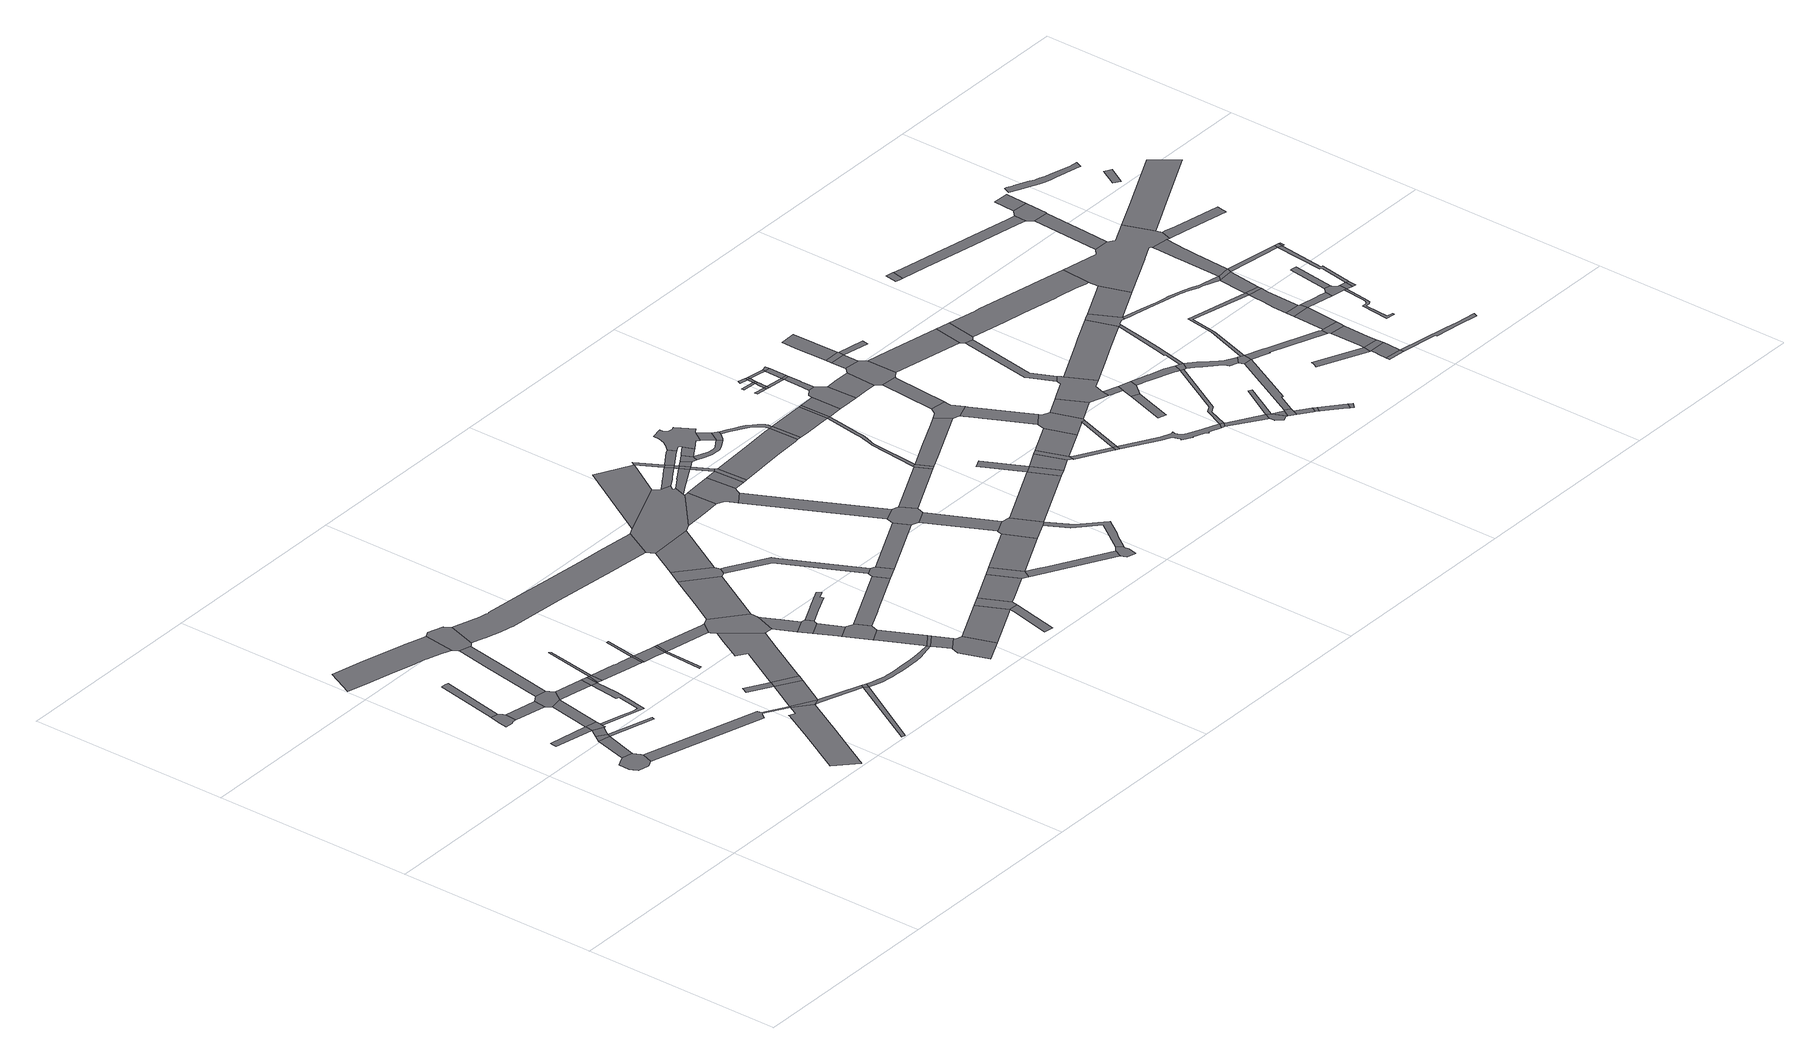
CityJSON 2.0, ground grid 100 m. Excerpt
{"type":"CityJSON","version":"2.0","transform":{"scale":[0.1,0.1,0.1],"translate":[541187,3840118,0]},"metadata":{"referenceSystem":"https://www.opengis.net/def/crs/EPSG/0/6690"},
"CityObjects":{
"road1":{"type":"Road","geometry":[{"type":"MultiSurface","lod":"1","boundaries":[[[0,1,2,3,4,5,6,7,8,9,10,11,12,13,14,15]]]}]},
"road2":{"type":"Road","attributes":{"RoadStructureAttribute.sectionType":"1"},"geometry":[{"type":"MultiSurface","lod":"1","boundaries":[[[16,0,15,17]]]}]},
"road3":{"type":"Road","geometry":[{"type":"MultiSurface","lod":"1","boundaries":[[[18,19,20,21,22,23,24,25]]]}]},
"road4":{"type":"Road","geometry":[{"type":"MultiSurface","lod":"1","boundaries":[[[26,27,28,29,30,31,32,33,34,35,36]]]}]},
"road5":{"type":"Road","geometry":[{"type":"MultiSurface","lod":"1","boundaries":[[[37,16,17,38,39]]]}]},
"road6":{"type":"Road","attributes":{"RoadStructureAttribute.sectionType":"1"},"geometry":[{"type":"MultiSurface","lod":"1","boundaries":[[[24,40,37,39,41,42]]]}]},
"road7":{"type":"Road","attributes":{"RoadStructureAttribute.sectionType":"1"},"geometry":[{"type":"MultiSurface","lod":"1","boundaries":[[[43,44,45,46,47,26,36]]]}]},
"road8":{"type":"Road","geometry":[{"type":"MultiSurface","lod":"1","boundaries":[[[25,24,42,48,49,50,51,52,53]]]}]},
"road9":{"type":"Road","attributes":{"RoadStructureAttribute.sectionType":"1"},"geometry":[{"type":"MultiSurface","lod":"1","boundaries":[[[33,32,54,55]]]}]},
"road10":{"type":"Road","geometry":[{"type":"MultiSurface","lod":"1","boundaries":[[[56,57,58,39,38]]]}]},
"road11":{"type":"Road","attributes":{"RoadStructureAttribute.sectionType":"1"},"geometry":[{"type":"MultiSurface","lod":"1","boundaries":[[[59,60,25,53]]]}]},
"road12":{"type":"Road","geometry":[{"type":"MultiSurface","lod":"1","boundaries":[[[61,55,54,62,63,60,59,64,65,66,67]]]}]},
"road13":{"type":"Road","attributes":{"RoadStructureAttribute.sectionType":"1"},"geometry":[{"type":"MultiSurface","lod":"1","boundaries":[[[68,69,70,71,72,73,74,75,76,77,78,79,80,81,82,83,84,85,86,87]]]}]},
"road14":{"type":"Road","attributes":{"RoadStructureAttribute.sectionType":"1"},"geometry":[{"type":"MultiSurface","lod":"1","boundaries":[[[88,89,90,91,92,12,11,93,94,95,96,97]]]}]},
"road15":{"type":"Road","attributes":{"RoadStructureAttribute.sectionType":"1"},"geometry":[{"type":"MultiSurface","lod":"1","boundaries":[[[98,99,100,101,102,103,51,50,104,105,106,107]]]}]},
"road16":{"type":"Road","attributes":{"RoadStructureAttribute.sectionType":"1"},"geometry":[{"type":"MultiSurface","lod":"1","boundaries":[[[64,59,108,109,110]]]}]},
"road17":{"type":"Road","attributes":{"RoadStructureAttribute.sectionType":"1"},"geometry":[{"type":"MultiSurface","lod":"1","boundaries":[[[111,112,113,61,67,114,115]]]}]},
"road18":{"type":"Road","attributes":{"RoadStructureAttribute.sectionType":"1"},"geometry":[{"type":"MultiSurface","lod":"1","boundaries":[[[96,116,117,118,119,120,121,122,123,124,125,126,127,128,129,130]]]}]},
"road19":{"type":"Road","attributes":{"RoadStructureAttribute.sectionType":"1"},"geometry":[{"type":"MultiSurface","lod":"1","boundaries":[[[110,109,98,107,131]]]}]},
"road20":{"type":"Road","attributes":{"RoadStructureAttribute.sectionType":"1"},"geometry":[{"type":"MultiSurface","lod":"1","boundaries":[[[131,107,132,133]]]}]},
"road21":{"type":"Road","geometry":[{"type":"MultiSurface","lod":"1","boundaries":[[[133,132,134,135]]]}]},
"road22":{"type":"Road","attributes":{"RoadStructureAttribute.sectionType":"1"},"geometry":[{"type":"MultiSurface","lod":"1","boundaries":[[[136,137,138,139,133,135]]]}]},
"road23":{"type":"Road","geometry":[{"type":"MultiSurface","lod":"1","boundaries":[[[140,141,87,86,111,115,142,143,144,145,146]]]}]},
"road24":{"type":"Road","attributes":{"RoadStructureAttribute.sectionType":"1"},"geometry":[{"type":"MultiSurface","lod":"1","boundaries":[[[147,148,149,150,151,135,134,152,153,154]]]}]},
"road25":{"type":"Road","geometry":[{"type":"MultiSurface","lod":"1","boundaries":[[[97,96,130,155]]]}]},
"road26":{"type":"Road","geometry":[{"type":"MultiSurface","lod":"1","boundaries":[[[156,157,158,159]]]}]},
"road27":{"type":"Road","attributes":{"RoadStructureAttribute.sectionType":"1"},"geometry":[{"type":"MultiSurface","lod":"1","boundaries":[[[160,161,162,163]]]}]},
"road28":{"type":"Road","attributes":{"RoadStructureAttribute.sectionType":"1"},"geometry":[{"type":"MultiSurface","lod":"1","boundaries":[[[158,97,155,164]]]}]},
"road29":{"type":"Road","geometry":[{"type":"MultiSurface","lod":"1","boundaries":[[[154,153,165,166]]]}]},
"road30":{"type":"Road","attributes":{"RoadStructureAttribute.sectionType":"1"},"geometry":[{"type":"MultiSurface","lod":"1","boundaries":[[[167,155,130,168,160,169]]]}]},
"road31":{"type":"Road","geometry":[{"type":"MultiSurface","lod":"1","boundaries":[[[170,171,172,154,166]]]}]},
"road32":{"type":"Road","attributes":{"RoadStructureAttribute.sectionType":"1"},"geometry":[{"type":"MultiSurface","lod":"1","boundaries":[[[173,166,165,174,175,176]]]}]},
"road33":{"type":"Road","geometry":[{"type":"MultiSurface","lod":"1","boundaries":[[[175,177,178,179,180]]]}]},
"road34":{"type":"Road","geometry":[{"type":"MultiSurface","lod":"1","boundaries":[[[159,158,164,181]]]}]},
"road35":{"type":"Road","geometry":[{"type":"MultiSurface","lod":"1","boundaries":[[[176,175,180,182]]]}]},
"road36":{"type":"Road","geometry":[{"type":"MultiSurface","lod":"1","boundaries":[[[169,160,163,183]]]}]},
"road37":{"type":"Road","attributes":{"RoadStructureAttribute.sectionType":"1"},"geometry":[{"type":"MultiSurface","lod":"1","boundaries":[[[184,185,186,187,188,189,159,181,190,191,192,193]]]}]},
"road38":{"type":"Road","attributes":{"RoadStructureAttribute.sectionType":"1"},"geometry":[{"type":"MultiSurface","lod":"1","boundaries":[[[194,195,196,182,180,197,198,199,200]]]}]},
"road39":{"type":"Road","attributes":{"RoadStructureAttribute.sectionType":"1"},"geometry":[{"type":"MultiSurface","lod":"1","boundaries":[[[201,202,203,204,205,206,207,208,209,210,211,183,163,212,213,214,215,216,217,218,219,220,221,222,223,224]]]}]},
"road40":{"type":"Road","attributes":{"RoadStructureAttribute.sectionType":"1"},"geometry":[{"type":"MultiSurface","lod":"1","boundaries":[[[225,226,227,228,229,230,231,232,233,234,144,143,235,236,237,238,239,240,241,242,243,244,245,246,247,248]]]}]},
"road41":{"type":"Road","geometry":[{"type":"MultiSurface","lod":"1","boundaries":[[[249,200,199,250,184,193,251,252,253]]]}]},
"road42":{"type":"Road","attributes":{"RoadStructureAttribute.sectionType":"1"},"geometry":[{"type":"MultiSurface","lod":"1","boundaries":[[[254,255,252,251,256,257,258]]]}]},
"road43":{"type":"Road","geometry":[{"type":"MultiSurface","lod":"1","boundaries":[[[258,257,259,260,261,262,263]]]}]},
"road44":{"type":"Road","attributes":{"RoadStructureAttribute.sectionType":"1"},"geometry":[{"type":"MultiSurface","lod":"1","boundaries":[[[260,259,264,265,266]]]}]},
"road45":{"type":"Road","geometry":[{"type":"MultiSurface","lod":"1","boundaries":[[[267,266,265,268,269,270,271]]]}]},
"road46":{"type":"Road","attributes":{"RoadStructureAttribute.sectionType":"1"},"geometry":[{"type":"MultiSurface","lod":"1","boundaries":[[[269,268,272,273,224,274]]]}]},
"road47":{"type":"Road","attributes":{"RoadStructureAttribute.sectionType":"1"},"geometry":[{"type":"MultiSurface","lod":"1","boundaries":[[[275,276,249,253,277]]]}]},
"road48":{"type":"Road","geometry":[{"type":"MultiSurface","lod":"1","boundaries":[[[274,224,223,278,279]]]}]},
"road49":{"type":"Road","attributes":{"RoadStructureAttribute.sectionType":"1"},"geometry":[{"type":"MultiSurface","lod":"1","boundaries":[[[279,278,280,281,282]]]}]},
"road50":{"type":"Road","geometry":[{"type":"MultiSurface","lod":"1","boundaries":[[[283,282,281,284,285,286,287]]]}]},
"road51":{"type":"Road","attributes":{"RoadStructureAttribute.sectionType":"1"},"geometry":[{"type":"MultiSurface","lod":"1","boundaries":[[[288,289,290,291,292,293,294,295,296,297,263,262]]]}]},
"road52":{"type":"Road","geometry":[{"type":"MultiSurface","lod":"1","boundaries":[[[298,275,277,299,300,301]]]}]},
"road53":{"type":"Road","attributes":{"RoadStructureAttribute.sectionType":"1"},"geometry":[{"type":"MultiSurface","lod":"1","boundaries":[[[302,303,271,270,304,305,306]]]}]},
"road54":{"type":"Road","attributes":{"RoadStructureAttribute.sectionType":"1"},"geometry":[{"type":"MultiSurface","lod":"1","boundaries":[[[307,287,286,308,309]]]}]},
"road55":{"type":"Road","attributes":{"RoadStructureAttribute.sectionType":"1"},"geometry":[{"type":"MultiSurface","lod":"1","boundaries":[[[310,311,298,301]]]}]},
"road56":{"type":"Road","attributes":{"RoadStructureAttribute.sectionType":"1"},"geometry":[{"type":"MultiSurface","lod":"1","boundaries":[[[312,313,314,315,300,299,316,317,318]]]}]},
"road57":{"type":"Road","attributes":{"RoadStructureAttribute.sectionType":"1"},"geometry":[{"type":"MultiSurface","lod":"1","boundaries":[[[309,319,320,321,322]]]}]},
"road58":{"type":"Road","geometry":[{"type":"MultiSurface","lod":"1","boundaries":[[[323,307,309,322,324]]]}]},
"road59":{"type":"Road","geometry":[{"type":"MultiSurface","lod":"1","boundaries":[[[318,317,302,306,325,326]]]}]},
"road60":{"type":"Road","geometry":[{"type":"MultiSurface","lod":"1","boundaries":[[[327,328,248,247,311,310,329,330,331,332,333,334,335,336,337]]]}]},
"road61":{"type":"Road","attributes":{"RoadStructureAttribute.sectionType":"1"},"geometry":[{"type":"MultiSurface","lod":"1","boundaries":[[[338,323,324,339,340]]]}]},
"road62":{"type":"Road","attributes":{"RoadStructureAttribute.sectionType":"1"},"geometry":[{"type":"MultiSurface","lod":"1","boundaries":[[[341,330,329,342,343]]]}]},
"road63":{"type":"Road","geometry":[{"type":"MultiSurface","lod":"1","boundaries":[[[344,338,340,345,346]]]}]},
"road64":{"type":"Road","attributes":{"RoadStructureAttribute.sectionType":"1"},"geometry":[{"type":"MultiSurface","lod":"1","boundaries":[[[347,348,328,327,349]]]}]},
"road65":{"type":"Road","attributes":{"RoadStructureAttribute.sectionType":"1"},"geometry":[{"type":"MultiSurface","lod":"1","boundaries":[[[350,326,325,351]]]}]},
"road66":{"type":"Road","geometry":[{"type":"MultiSurface","lod":"1","boundaries":[[[352,353,341,343,354,355,356,357,358,359]]]}]},
"road67":{"type":"Road","attributes":{"RoadStructureAttribute.sectionType":"1"},"geometry":[{"type":"MultiSurface","lod":"1","boundaries":[[[360,344,346,361]]]}]},
"road68":{"type":"Road","attributes":{"RoadStructureAttribute.sectionType":"1"},"geometry":[{"type":"MultiSurface","lod":"1","boundaries":[[[362,363,346,345,364,365,366]]]}]},
"road69":{"type":"Road","attributes":{"RoadStructureAttribute.sectionType":"1"},"geometry":[{"type":"MultiSurface","lod":"1","boundaries":[[[367,368,369,370,371,372,337,336,373,374,375,376,377,378]]]}]},
"road70":{"type":"Road","attributes":{"RoadStructureAttribute.sectionType":"1"},"geometry":[{"type":"MultiSurface","lod":"1","boundaries":[[[379,380,381,382,383,384,332,331,385,386,387,388]]]}]},
"road71":{"type":"Road","attributes":{"RoadStructureAttribute.sectionType":"1"},"geometry":[{"type":"MultiSurface","lod":"1","boundaries":[[[389,390,357,356,391,392]]]}]},
"road72":{"type":"Road","geometry":[{"type":"MultiSurface","lod":"1","boundaries":[[[393,349,394,367,395]]]}]},
"road73":{"type":"Road","attributes":{"RoadStructureAttribute.sectionType":"1"},"geometry":[{"type":"MultiSurface","lod":"1","boundaries":[[[396,352,359,397]]]}]},
"road74":{"type":"Road","geometry":[{"type":"MultiSurface","lod":"1","boundaries":[[[392,391,350,351,398,399,400,401]]]}]},
"road75":{"type":"Road","geometry":[{"type":"MultiSurface","lod":"1","boundaries":[[[395,367,378,402]]]}]},
"road76":{"type":"Road","geometry":[{"type":"MultiSurface","lod":"1","boundaries":[[[403,402,378,404,379,405]]]}]},
"road77":{"type":"Road","geometry":[{"type":"MultiSurface","lod":"1","boundaries":[[[405,379,388,406]]]}]},
"road78":{"type":"Road","geometry":[{"type":"MultiSurface","lod":"1","boundaries":[[[407,396,397,408,409]]]}]},
"road79":{"type":"Road","geometry":[{"type":"MultiSurface","lod":"1","boundaries":[[[406,388,396,407]]]}]},
"road80":{"type":"Road","attributes":{"RoadStructureAttribute.sectionType":"1"},"geometry":[{"type":"MultiSurface","lod":"1","boundaries":[[[399,398,410,411]]]}]},
"road81":{"type":"Road","attributes":{"RoadStructureAttribute.sectionType":"1"},"geometry":[{"type":"MultiSurface","lod":"1","boundaries":[[[412,405,406,413]]]}]},
"road82":{"type":"Road","attributes":{"RoadStructureAttribute.sectionType":"1"},"geometry":[{"type":"MultiSurface","lod":"1","boundaries":[[[414,415,416,417,395,402,418,419,420]]]}]},
"road83":{"type":"Road","geometry":[{"type":"MultiSurface","lod":"1","boundaries":[[[421,422,423,366,365,424,425,426,427,428,429]]]}]},
"road84":{"type":"Road","geometry":[{"type":"MultiSurface","lod":"1","boundaries":[[[430,412,413,431,432]]]}]},
"road85":{"type":"Road","geometry":[{"type":"MultiSurface","lod":"1","boundaries":[[[433,411,410,434,360,361,435,436,437]]]}]},
"road86":{"type":"Road","attributes":{"RoadStructureAttribute.sectionType":"1"},"geometry":[{"type":"MultiSurface","lod":"1","boundaries":[[[438,439,430,432,440,441]]]}]},
"road87":{"type":"Road","attributes":{"RoadStructureAttribute.sectionType":"1"},"geometry":[{"type":"MultiSurface","lod":"1","boundaries":[[[442,443,444,445,446,447,448,449,432,431,450,451,452,453,454,455,456,457]]]}]},
"road88":{"type":"Road","attributes":{"RoadStructureAttribute.sectionType":"1"},"geometry":[{"type":"MultiSurface","lod":"1","boundaries":[[[458,459,460,461,436,435,462,463,421,429]]]}]},
"road89":{"type":"Road","attributes":{"RoadStructureAttribute.sectionType":"1"},"geometry":[{"type":"MultiSurface","lod":"1","boundaries":[[[464,401,400,465]]]}]},
"road90":{"type":"Road","geometry":[{"type":"MultiSurface","lod":"1","boundaries":[[[466,467,468,469,470,471,472,473,474,475,476,477,478,479,414,420,480,481,482,438,441,483,484,485]]]}]},
"road91":{"type":"Road","attributes":{"RoadStructureAttribute.sectionType":"1"},"geometry":[{"type":"MultiSurface","lod":"1","boundaries":[[[486,487,488,409,408,489,490,491]]]}]},
"road92":{"type":"Road","attributes":{"RoadStructureAttribute.sectionType":"1"},"geometry":[{"type":"MultiSurface","lod":"1","boundaries":[[[492,493,485,484,494,442,495]]]}]},
"road93":{"type":"Road","geometry":[{"type":"MultiSurface","lod":"1","boundaries":[[[496,495,442,457,497,498,499]]]}]},
"road94":{"type":"Road","attributes":{"RoadStructureAttribute.sectionType":"1"},"geometry":[{"type":"MultiSurface","lod":"1","boundaries":[[[500,501,437,436,502,503]]]}]},
"road95":{"type":"Road","attributes":{"RoadStructureAttribute.sectionType":"1"},"geometry":[{"type":"MultiSurface","lod":"1","boundaries":[[[504,505,506,507,508,509,510,511,512,513,514,515,516,499,498,517,518,519,520,521,522,523,524,525,526,527,528,486,529]]]}]},
"road96":{"type":"Road","geometry":[{"type":"MultiSurface","lod":"1","boundaries":[[[530,531,464,465,532]]]}]},
"road97":{"type":"Road","geometry":[{"type":"MultiSurface","lod":"1","boundaries":[[[529,486,491,533]]]}]},
"road98":{"type":"Road","attributes":{"RoadStructureAttribute.sectionType":"1"},"geometry":[{"type":"MultiSurface","lod":"1","boundaries":[[[534,535,536,537,538,539,540,531,530,541,542,543,544,545,546,547]]]}]},
"road99":{"type":"Road","attributes":{"RoadStructureAttribute.sectionType":"1"},"geometry":[{"type":"MultiSurface","lod":"1","boundaries":[[[548,549,550,500,551]]]}]},
"road100":{"type":"Road","attributes":{"RoadStructureAttribute.sectionType":"1"},"geometry":[{"type":"MultiSurface","lod":"1","boundaries":[[[552,553,529,533,554,555,534]]]}]},
"road101":{"type":"Road","geometry":[{"type":"MultiSurface","lod":"1","boundaries":[[[551,500,503,556]]]}]},
"road102":{"type":"Road","attributes":{"RoadStructureAttribute.sectionType":"1"},"geometry":[{"type":"MultiSurface","lod":"1","boundaries":[[[557,558,559,560,530,532,561,562]]]}]},
"road103":{"type":"Road","attributes":{"RoadStructureAttribute.sectionType":"1"},"geometry":[{"type":"MultiSurface","lod":"1","boundaries":[[[563,564,551,556,565]]]}]},
"road104":{"type":"Road","geometry":[{"type":"MultiSurface","lod":"1","boundaries":[[[566,552,534,547]]]}]},
"road105":{"type":"Road","geometry":[{"type":"MultiSurface","lod":"1","boundaries":[[[567,563,565,568,569]]]}]},
"road106":{"type":"Road","attributes":{"RoadStructureAttribute.sectionType":"1"},"geometry":[{"type":"MultiSurface","lod":"1","boundaries":[[[570,566,547,571,572]]]}]},
"road107":{"type":"Road","geometry":[{"type":"MultiSurface","lod":"1","boundaries":[[[573,574,575,576]]]}]},
"road108":{"type":"Road","geometry":[{"type":"MultiSurface","lod":"1","boundaries":[[[577,578,579,580]]]}]},
"road109":{"type":"Road","geometry":[{"type":"MultiSurface","lod":"1","boundaries":[[[576,575,581,582]]]}]},
"road110":{"type":"Road","attributes":{"RoadStructureAttribute.sectionType":"1"},"geometry":[{"type":"MultiSurface","lod":"1","boundaries":[[[579,583,584,576,582,585,586,587]]]}]},
"road111":{"type":"Road","geometry":[{"type":"MultiSurface","lod":"1","boundaries":[[[588,589,590,591]]]}]},
"road112":{"type":"Road","attributes":{"RoadStructureAttribute.sectionType":"1"},"geometry":[{"type":"MultiSurface","lod":"1","boundaries":[[[592,569,568,593,594,595,596]]]}]},
"road113":{"type":"Road","geometry":[{"type":"MultiSurface","lod":"1","boundaries":[[[580,579,587,597]]]}]},
"road114":{"type":"Road","attributes":{"RoadStructureAttribute.sectionType":"1"},"geometry":[{"type":"MultiSurface","lod":"1","boundaries":[[[590,580,597,598]]]}]},
"road115":{"type":"Road","geometry":[{"type":"MultiSurface","lod":"1","boundaries":[[[599,600,570,572,601,602,603,604]]]}]},
"road116":{"type":"Road","geometry":[{"type":"MultiSurface","lod":"1","boundaries":[[[591,590,598,605]]]}]},
"road117":{"type":"Road","attributes":{"RoadStructureAttribute.sectionType":"1"},"geometry":[{"type":"MultiSurface","lod":"1","boundaries":[[[606,567,569,607]]]}]},
"road118":{"type":"Road","attributes":{"RoadStructureAttribute.sectionType":"1"},"geometry":[{"type":"MultiSurface","lod":"1","boundaries":[[[608,609,582,581,610,611,612,613]]]}]},
"road119":{"type":"Road","attributes":{"RoadStructureAttribute.sectionType":"1"},"geometry":[{"type":"MultiSurface","lod":"1","boundaries":[[[612,614,615,616,599,604,617,618,619,620]]]}]},
"road120":{"type":"Road","attributes":{"RoadStructureAttribute.sectionType":"1"},"geometry":[{"type":"MultiSurface","lod":"1","boundaries":[[[621,622,605,598,623,624,625,626]]]}]},
"road121":{"type":"Road","geometry":[{"type":"MultiSurface","lod":"1","boundaries":[[[596,595,627,628]]]}]},
"road122":{"type":"Road","geometry":[{"type":"MultiSurface","lod":"1","boundaries":[[[629,630,631,632,557,562,633,634,635,636,637]]]}]},
"road123":{"type":"Road","geometry":[{"type":"MultiSurface","lod":"1","boundaries":[[[613,612,620,638]]]}]},
"road124":{"type":"Road","attributes":{"RoadStructureAttribute.sectionType":"1"},"geometry":[{"type":"MultiSurface","lod":"1","boundaries":[[[625,639,613,638,640]]]}]},
"road125":{"type":"Road","geometry":[{"type":"MultiSurface","lod":"1","boundaries":[[[641,626,625,640]]]}]},
"road126":{"type":"Road","attributes":{"RoadStructureAttribute.sectionType":"1"},"geometry":[{"type":"MultiSurface","lod":"1","boundaries":[[[642,643,603,602,644,645]]]}]},
"road127":{"type":"Road","attributes":{"RoadStructureAttribute.sectionType":"1"},"geometry":[{"type":"MultiSurface","lod":"1","boundaries":[[[646,634,633,647,648,649,650,651,652,653]]]}]},
"road128":{"type":"Road","attributes":{"RoadStructureAttribute.sectionType":"1"},"geometry":[{"type":"MultiSurface","lod":"1","boundaries":[[[654,596,628,655]]]}]},
"road129":{"type":"Road","attributes":{"RoadStructureAttribute.sectionType":"1"},"geometry":[{"type":"MultiSurface","lod":"1","boundaries":[[[656,629,637,657,658,659]]]}]},
"road130":{"type":"Road","geometry":[{"type":"MultiSurface","lod":"1","boundaries":[[[660,661,653,652,606,607,662,654,655,663,664]]]}]},
"road131":{"type":"Road","attributes":{"RoadStructureAttribute.sectionType":"1"},"geometry":[{"type":"MultiSurface","lod":"1","boundaries":[[[665,666,667,668,669,670,671,672,673,674,675,628,627,676,677,678,679,680,681,682,683,684,685,686,687]]]}]},
"road132":{"type":"Road","geometry":[{"type":"MultiSurface","lod":"1","boundaries":[[[688,689,642,645,656,659,690,691,692]]]}]},
"road133":{"type":"Road","attributes":{"RoadStructureAttribute.sectionType":"1"},"geometry":[{"type":"MultiSurface","lod":"1","boundaries":[[[693,694,695,696,688,692]]]}]},
"road134":{"type":"Road","attributes":{"RoadStructureAttribute.sectionType":"1"},"geometry":[{"type":"MultiSurface","lod":"1","boundaries":[[[697,664,663,698]]]}]},
"road135":{"type":"Road","geometry":[{"type":"MultiSurface","lod":"1","boundaries":[[[699,700,696,695,701]]]}]},
"road136":{"type":"Road","attributes":{"RoadStructureAttribute.sectionType":"1"},"geometry":[{"type":"MultiSurface","lod":"1","boundaries":[[[702,703,704,700,699,705]]]}]},
"road137":{"type":"Road","geometry":[{"type":"MultiSurface","lod":"1","boundaries":[[[687,686,706,707]]]}]},
"road138":{"type":"Road","geometry":[{"type":"MultiSurface","lod":"1","boundaries":[[[708,709,710,701,695]]]}]},
"road139":{"type":"Road","attributes":{"RoadStructureAttribute.sectionType":"1"},"geometry":[{"type":"MultiSurface","lod":"1","boundaries":[[[711,712,713,714]]]}]},
"road140":{"type":"Road","geometry":[{"type":"MultiSurface","lod":"1","boundaries":[[[715,716,717,718,719,697,698,720,721,722,723,724,725,726]]]}]},
"road141":{"type":"Road","attributes":{"RoadStructureAttribute.sectionType":"1"},"geometry":[{"type":"MultiSurface","lod":"1","boundaries":[[[727,707,706,728,729,730]]]}]},
"road142":{"type":"Road","attributes":{"RoadStructureAttribute.sectionType":"1"},"geometry":[{"type":"MultiSurface","lod":"1","boundaries":[[[731,691,690,732,733]]]}]},
"road143":{"type":"Road","attributes":{"RoadStructureAttribute.sectionType":"1"},"geometry":[{"type":"MultiSurface","lod":"1","boundaries":[[[734,723,722,735,736,737]]]}]},
"road144":{"type":"Road","geometry":[{"type":"MultiSurface","lod":"1","boundaries":[[[737,736,711,714,738,739]]]}]},
"road145":{"type":"Road","attributes":{"RoadStructureAttribute.sectionType":"1"},"geometry":[{"type":"MultiSurface","lod":"1","boundaries":[[[740,741,742,743,744,745,717,716,746,747,748]]]}]},
"road146":{"type":"Road","geometry":[{"type":"MultiSurface","lod":"1","boundaries":[[[730,729,749,750,751,752,753,754,755,756]]]}]},
"road147":{"type":"Road","attributes":{"RoadStructureAttribute.sectionType":"1"},"geometry":[{"type":"MultiSurface","lod":"1","boundaries":[[[756,755,757,758]]]}]},
"road148":{"type":"Road","attributes":{"RoadStructureAttribute.sectionType":"1"},"geometry":[{"type":"MultiSurface","lod":"1","boundaries":[[[759,760,761,687,707,762,763,764]]]}]},
"road149":{"type":"Road","geometry":[{"type":"MultiSurface","lod":"1","boundaries":[[[765,758,757,766,767,768]]]}]},
"road150":{"type":"Road","geometry":[{"type":"MultiSurface","lod":"1","boundaries":[[[769,770,771,772,730,756]]]}]},
"road151":{"type":"Road","attributes":{"RoadStructureAttribute.sectionType":"1"},"geometry":[{"type":"MultiSurface","lod":"1","boundaries":[[[773,767,766,774,775,776]]]}]},
"road152":{"type":"Road","geometry":[{"type":"MultiSurface","lod":"1","boundaries":[[[776,775,777,778]]]}]},
"road153":{"type":"Road","attributes":{"RoadStructureAttribute.sectionType":"1"},"geometry":[{"type":"MultiSurface","lod":"1","boundaries":[[[779,780,781,782,739,738,783,784,785,786,787,788,789,790,759,791]]]}]},
"road154":{"type":"Road","geometry":[{"type":"MultiSurface","lod":"1","boundaries":[[[733,732,792,740,748,793,794]]]}]},
"road155":{"type":"Road","attributes":{"RoadStructureAttribute.sectionType":"1"},"geometry":[{"type":"MultiSurface","lod":"1","boundaries":[[[778,777,795,796,797,798]]]}]},
"road156":{"type":"Road","geometry":[{"type":"MultiSurface","lod":"1","boundaries":[[[798,797,799,800]]]}]},
"road157":{"type":"Road","attributes":{"RoadStructureAttribute.sectionType":"1"},"geometry":[{"type":"MultiSurface","lod":"1","boundaries":[[[801,802,803,804,726,725,805,806,807,808,809]]]}]},
"road158":{"type":"Road","attributes":{"RoadStructureAttribute.sectionType":"1"},"geometry":[{"type":"MultiSurface","lod":"1","boundaries":[[[810,811,812,813,765,768]]]}]},
"road159":{"type":"Road","geometry":[{"type":"MultiSurface","lod":"1","boundaries":[[[791,759,764,814,815,816,817]]]}]},
"road160":{"type":"Road","attributes":{"RoadStructureAttribute.sectionType":"1"},"geometry":[{"type":"MultiSurface","lod":"1","boundaries":[[[818,819,820,821,816,815,822,823,824,825,826,827,828,829]]]}]},
"road161":{"type":"Road","attributes":{"RoadStructureAttribute.sectionType":"1"},"geometry":[{"type":"MultiSurface","lod":"1","boundaries":[[[809,830,831,832,817,816,833,834,835]]]}]},
"road162":{"type":"Road","geometry":[{"type":"MultiSurface","lod":"1","boundaries":[[[836,829,828,813,812,837,838]]]}]},
"road163":{"type":"Road","attributes":{"RoadStructureAttribute.sectionType":"1"},"geometry":[{"type":"MultiSurface","lod":"1","boundaries":[[[839,840,841,842,843,844,794,793,845,846,847,848,849,850,851,852]]]}]},
"road164":{"type":"Road","geometry":[{"type":"MultiSurface","lod":"1","boundaries":[[[853,854,855,856,857]]]}]},
"road165":{"type":"Road","geometry":[{"type":"MultiSurface","lod":"1","boundaries":[[[858,859,801,809,835,860,861,862,863]]]}]},
"road166":{"type":"Road","attributes":{"RoadStructureAttribute.sectionType":"1"},"geometry":[{"type":"MultiSurface","lod":"1","boundaries":[[[864,865,866,867,868]]]}]},
"road167":{"type":"Road","attributes":{"RoadStructureAttribute.sectionType":"1"},"geometry":[{"type":"MultiSurface","lod":"1","boundaries":[[[869,870,871,837,812,872,873,874,875,876,877]]]}]},
"road168":{"type":"Road","attributes":{"RoadStructureAttribute.sectionType":"1"},"geometry":[{"type":"MultiSurface","lod":"1","boundaries":[[[878,879,858,863,880,881,882,883]]]}]},
"road169":{"type":"Road","attributes":{"RoadStructureAttribute.sectionType":"1"},"geometry":[{"type":"MultiSurface","lod":"1","boundaries":[[[884,885,838,837,886,887,888,889]]]}]},
"road170":{"type":"Road","geometry":[{"type":"MultiSurface","lod":"1","boundaries":[[[890,891,892,893]]]}]},
"road171":{"type":"Road","attributes":{"RoadStructureAttribute.sectionType":"1"},"geometry":[{"type":"MultiSurface","lod":"1","boundaries":[[[894,895,896,897,898,899,890,893]]]}]},
"road172":{"type":"Road","geometry":[{"type":"MultiSurface","lod":"1","boundaries":[[[868,867,897,896,900]]]}]},
"road173":{"type":"Road","attributes":{"RoadStructureAttribute.sectionType":"1"},"geometry":[{"type":"MultiSurface","lod":"1","boundaries":[[[901,902,868,900,903,904]]]}]},
"road174":{"type":"Road","attributes":{"RoadStructureAttribute.sectionType":"1"},"geometry":[{"type":"MultiSurface","lod":"1","boundaries":[[[905,906,907,908,909,910,911,912,913,914,915,916,863,862,917,918,919,920,921,922,923,924,925,926]]]}]},
"road175":{"type":"Road","geometry":[{"type":"MultiSurface","lod":"1","boundaries":[[[927,877,876,928,901,904,929,930,931]]]}]},
"road176":{"type":"Road","attributes":{"RoadStructureAttribute.sectionType":"1"},"geometry":[{"type":"MultiSurface","lod":"1","boundaries":[[[932,933,934,935,936,937,938,857,856,939,940,941,942,943]]]}]},
"road177":{"type":"Road","attributes":{"RoadStructureAttribute.sectionType":"1"},"geometry":[{"type":"MultiSurface","lod":"1","boundaries":[[[944,945,931,930,946]]]}]},
"road178":{"type":"Road","geometry":[{"type":"MultiSurface","lod":"1","boundaries":[[[947,948,944,946,949,950]]]}]},
"road179":{"type":"Road","attributes":{"RoadStructureAttribute.sectionType":"1"},"geometry":[{"type":"MultiSurface","lod":"1","boundaries":[[[951,952,953,954,947,950,955,956]]]}]},
"road180":{"type":"Road","attributes":{"RoadStructureAttribute.sectionType":"1"},"geometry":[{"type":"MultiSurface","lod":"1","boundaries":[[[957,958,959,893,892,960,961,962,963,964]]]}]},
"road181":{"type":"Road","geometry":[{"type":"MultiSurface","lod":"1","boundaries":[[[889,888,951,956,965]]]}]},
"road182":{"type":"Road","attributes":{"RoadStructureAttribute.sectionType":"1"},"geometry":[{"type":"MultiSurface","lod":"1","boundaries":[[[966,967,949,946,968,969,970]]]}]},
"road183":{"type":"Road","attributes":{"RoadStructureAttribute.sectionType":"1"},"geometry":[{"type":"MultiSurface","lod":"1","boundaries":[[[971,925,972,973,974,975,889,965]]]}]},
"road184":{"type":"Road","geometry":[{"type":"MultiSurface","lod":"1","boundaries":[[[976,977,978,979,980,852,851,878,883,981,982,983,984,985,986,987,988,989,990]]]}]},
"road185":{"type":"Road","geometry":[{"type":"MultiSurface","lod":"1","boundaries":[[[991,926,925,971]]]}]},
"road186":{"type":"Road","attributes":{"RoadStructureAttribute.sectionType":"1"},"geometry":[{"type":"MultiSurface","lod":"1","boundaries":[[[992,993,994,995,996,997,998,999,1000,1001,1002,1003,1004,1005,1006,1007]]]}]},
"road187":{"type":"Road","geometry":[{"type":"MultiSurface","lod":"1","boundaries":[[[1008,1009,970,969,992,1007,1010,1011,1012,1013]]]}]},
"road188":{"type":"Road","attributes":{"RoadStructureAttribute.sectionType":"1"},"geometry":[{"type":"MultiSurface","lod":"1","boundaries":[[[986,1014,1015,1016,1017,926,991,1018,1019,1020,1021,987]]]}]},
"road189":{"type":"Road","attributes":{"RoadStructureAttribute.sectionType":"1"},"geometry":[{"type":"MultiSurface","lod":"1","boundaries":[[[1022,1023,979,978,1024,1025]]]}]},
"road190":{"type":"Road","geometry":[{"type":"MultiSurface","lod":"1","boundaries":[[[1010,1007,1026,1027,1028]]]}]},
"road191":{"type":"Road","geometry":[{"type":"MultiSurface","lod":"1","boundaries":[[[1029,1030,1031,1008,1013]]]}]},
"road192":{"type":"Road","geometry":[{"type":"MultiSurface","lod":"1","boundaries":[[[1028,1027,1032,1033]]]}]},
"road193":{"type":"Road","geometry":[{"type":"MultiSurface","lod":"1","boundaries":[[[1034,1035,943,942,1036,1037,1022,1025,1038,1039,1040]]]}]},
"road194":{"type":"Road","attributes":{"RoadStructureAttribute.sectionType":"1"},"geometry":[{"type":"MultiSurface","lod":"1","boundaries":[[[1041,991,971,1042,1043,1044,1045]]]}]},
"road195":{"type":"Road","attributes":{"RoadStructureAttribute.sectionType":"1"},"geometry":[{"type":"MultiSurface","lod":"1","boundaries":[[[1046,1034,1040,1047]]]}]},
"road196":{"type":"Road","attributes":{"RoadStructureAttribute.sectionType":"1"},"geometry":[{"type":"MultiSurface","lod":"1","boundaries":[[[1044,1048,1049,1050,1028,1033,1051,1052,1053,1054]]]}]},
"road197":{"type":"Road","geometry":[{"type":"MultiSurface","lod":"1","boundaries":[[[1045,1044,1054,1055]]]}]},
"road198":{"type":"Road","attributes":{"RoadStructureAttribute.sectionType":"1"},"geometry":[{"type":"MultiSurface","lod":"1","boundaries":[[[1055,1054,1056,1057]]]}]},
"road199":{"type":"Road","attributes":{"RoadStructureAttribute.sectionType":"1"},"geometry":[{"type":"MultiSurface","lod":"1","boundaries":[[[1058,1059,989,988,1060,1061,1062,1063]]]}]},
"road200":{"type":"Road","attributes":{"RoadStructureAttribute.sectionType":"1"},"geometry":[{"type":"MultiSurface","lod":"1","boundaries":[[[1064,1065,1066,1067,1068,1069,1070,1071,1072,1073,1074,1075,1076,1077,1078,1079,1080,1081,1082,1083,1084,1085]]]}]},
"road201":{"type":"Road","attributes":{"RoadStructureAttribute.sectionType":"1"},"geometry":[{"type":"MultiSurface","lod":"1","boundaries":[[[1086,1087,1088,1089,976,990,1090,1091,1092,1093]]]}]},
"road202":{"type":"Road","geometry":[{"type":"MultiSurface","lod":"1","boundaries":[[[1094,1095,1096,1097]]]}]}
},
"vertices":[
[311,847,0],[296,840,0],[277,831,0],[259,822,0],[257,767,0],[266,751,0],[269,746,0],[277,732,0],[332,720,0],[347,727,0],[351,729,0],[365,735,0],[387,793,0],[382,803,0],[374,820,0],[366,835,0],
[355,1010,0],[415,996,0],
[410,1126,0],[217,1161,0],[216,1161,0],[213,1144,0],[211,1126,0],[401,1087,0],[407,1086,0],[414,1125,0],
[222,1488,0],[219,1475,0],[211,1436,0],[203,1393,0],[242,1389,0],[257,1397,0],[270,1394,0],[278,1454,0],[271,1465,0],[261,1483,0],[260,1484,0],
[379,1044,0],[416,996,0],[422,1013,0],
[403,1079,0],[428,1023,0],[456,1061,0],
[315,1750,0],[324,1802,0],[305,1806,0],[287,1809,0],[275,1749,0],
[464,1060,0],[465,1063,0],[466,1076,0],[468,1090,0],[470,1097,0],[473,1114,0],
[432,1363,0],[440,1423,0],
[643,933,0],[645,941,0],[647,948,0],
[515,1346,0],[451,1333,0],
[473,1444,0],[439,1351,0],[444,1345,0],[554,1401,0],[547,1412,0],[539,1423,0],[531,1435,0],
[511,2125,0],[457,2141,0],[453,2143,0],[434,2149,0],[335,2174,0],[265,2193,0],[245,2198,0],[77,2239,0],[10,2100,0],[69,2086,0],[126,2070,0],[226,2045,0],[357,2012,0],[373,2009,0],[416,1998,0],[425,1995,0],[491,1974,0],[530,1961,0],[544,1956,0],[564,2108,0],
[966,604,0],[966,606,0],[966,616,0],[964,618,0],[961,624,0],[939,569,0],[957,594,0],[962,598,0],[1076,533,0],[1081,541,0],
[690,1309,0],[673,1163,0],[688,1159,0],[667,1041,0],[634,1046,0],[579,1062,0],[684,1019,0],[703,1124,0],[713,1194,0],[721,1304,0],
[574,1334,0],[690,1311,0],[697,1373,0],
[560,1928,0],[560,1924,0],[528,1752,0],[581,1708,0],[618,1909,0],
[1071,525,0],[1068,520,0],[1050,485,0],[1036,492,0],[1022,499,0],[1019,492,0],[934,334,0],[808,108,0],[910,16,0],[915,26,0],[920,35,0],[928,49,0],[959,106,0],[1049,266,0],[1159,466,0],
[728,1366,0],
[725,1303,0],[742,1364,0],
[749,1299,0],[753,1362,0],
[794,1612,0],[790,1614,0],[786,1617,0],[786,1615,0],
[595,2124,0],[594,2124,0],[623,1912,0],[641,1925,0],[688,2069,0],[671,2100,0],[671,2101,0],
[963,1319,0],[904,1331,0],[895,1333,0],[880,1336,0],[877,1337,0],[899,1269,0],[968,1254,0],[977,1316,0],
[1195,479,0],
[1069,787,0],[1052,755,0],[1165,690,0],[1183,724,0],
[1393,386,0],[1181,12,0],[1200,7,0],[1411,371,0],
[1278,626,0],
[979,1252,0],[987,1314,0],
[1199,478,0],[1191,456,0],[1399,403,0],
[1012,1472,0],[1007,1472,0],[1002,1472,0],
[1080,1295,0],[1046,1239,0],[1094,1228,0],[1102,1291,0],
[1084,1033,0],[1090,1033,0],[1097,1033,0],[1102,1228,0],
[1297,659,0],
[1114,1289,0],
[1425,394,0],
[1351,1147,0],[1315,1082,0],[1254,973,0],[1298,947,0],[1306,942,0],[1199,752,0],[1304,672,0],[1418,877,0],[1475,977,0],[1479,986,0],
[1361,1239,0],[1269,1257,0],[1232,1265,0],[1118,1224,0],[1183,1211,0],[1333,1181,0],[1377,1236,0],
[1778,372,0],[1748,369,0],[1711,366,0],[1673,366,0],[1633,366,0],[1603,365,0],[1571,365,0],[1541,367,0],[1516,369,0],[1481,377,0],[1453,384,0],[1441,361,0],[1468,354,0],[1481,349,0],[1521,345,0],[1543,340,0],[1573,340,0],[1603,338,0],[1633,338,0],[1671,339,0],[1708,339,0],[1733,342,0],[1829,364,0],[1824,379,0],
[1561,1951,0],[1465,1961,0],[1265,1980,0],[1172,1990,0],[1097,1997,0],[881,2017,0],[875,2017,0],[865,2018,0],[830,2025,0],[708,2063,0],[710,1906,0],[712,1905,0],[789,1882,0],[802,1879,0],[815,1876,0],[849,1870,0],[851,1869,0],[854,1869,0],[858,1868,0],[894,1864,0],[1147,1840,0],[1466,1809,0],[1675,1787,0],[1751,1932,0],
[1410,1250,0],[1338,1171,0],[1523,985,0],[1561,1092,0],[1562,1129,0],
[1605,1004,0],[1567,1080,0],[1532,968,0],[1573,885,0],[1646,921,0],
[1603,825,0],[1676,861,0],[1683,881,0],[1685,882,0],[1669,918,0],
[1653,726,0],[1660,712,0],[1731,748,0],
[1767,732,0],[1721,590,0],[1792,626,0],[1805,662,0],[1769,733,0],
[1733,566,0],[1818,390,0],[1891,428,0],
[1574,1536,0],[1471,1352,0],[1722,1413,0],
[1831,365,0],[1898,413,0],
[1834,359,0],[1874,280,0],[1941,328,0],
[1946,316,0],[1862,241,0],[1910,99,0],[2029,158,0],[1979,307,0],
[1762,919,0],[1857,965,0],[1853,973,0],[1849,980,0],[1884,997,0],[1887,998,0],[1879,1008,0],[1872,1018,0],[1764,965,0],[1760,963,0],
[1613,1605,0],[1749,1422,0],[1768,1457,0],[1760,1483,0],
[2121,909,0],[1892,795,0],[1914,716,0],[1928,723,0],[2156,837,0],
[2205,420,0],[2256,271,0],[2274,281,0],
[1917,1758,0],[1694,1750,0],
[1988,1313,0],[1973,1341,0],[1947,1356,0],[1788,1446,0],[1945,1309,0],[2129,935,0],[2166,953,0],
[2271,257,0],[2224,52,0],[2269,45,0],[2321,277,0],
[2259,447,0],[2328,309,0],
[2227,871,0],[2191,944,0],
[2088,2080,0],[1789,1951,0],[1954,1776,0],[2140,1941,0],[2140,1950,0],[2159,2005,0],[2149,2008,0],[2149,2015,0],[2154,2025,0],[2161,2033,0],[2115,2049,0],
[2432,533,0],[2360,325,0],[2502,395,0],
[2163,1943,0],[2082,1785,0],[2170,1792,0],
[2483,559,0],[2531,379,0],[2553,418,0],
[2027,2351,0],[1811,1987,0],[2198,2261,0],
[2513,1104,0],[2550,1032,0],
[2308,1954,0],[2243,1948,0],[2205,1775,0],[2215,1756,0],[2232,1721,0],[2298,1769,0],[2311,1794,0],[2316,1803,0],
[2730,682,0],[2795,540,0],
[2649,365,0],[2606,389,0],[2628,326,0],[2904,175,0],[2923,215,0],
[2263,2148,0],[2217,2117,0],[2206,2110,0],[2183,2094,0],[2171,2087,0],[2157,2077,0],[2207,2062,0],[2210,2064,0],[2212,2066,0],[2217,2069,0],[2220,2071,0],[2283,2112,0],
[2294,2093,0],[2249,2064,0],[2222,2047,0],[2221,2046,0],[2217,2043,0],[2200,2032,0],[2203,1987,0],[2225,1999,0],[2230,2002,0],[2318,2052,0],
[2480,1409,0],[2414,1539,0],[2523,1142,0],[2597,1174,0],
[2210,2281,0],[2211,2239,0],[2280,2159,0],
[2371,1959,0],[2378,1807,0],
[2584,1018,0],[2657,1054,0],[2669,1091,0],[2632,1164,0],
[2300,2123,0],
[2305,2114,0],[2289,2103,0],[2311,2104,0],
[2335,2062,0],
[2387,1972,0],[2400,1809,0],[2393,1960,0],
[2738,711,0],[2811,745,0],
[2343,2125,0],[2371,2083,0],
[2381,2225,0],[2379,2224,0],[2361,2213,0],[2310,2179,0],[2368,2168,0],[2372,2170,0],[2398,2187,0],
[2949,236,0],[2943,231,0],[2938,227,0],[2915,146,0],[2960,134,0],[2972,181,0],[2967,203,0],[2969,206,0],[2972,210,0],
[2383,2151,0],[2395,2074,0],[2406,2103,0],
[2813,743,0],[2737,708,0],[2891,587,0],[2916,601,0],[2852,736,0],
[2440,2188,0],[2394,2159,0],[2449,2131,0],[2461,2139,0],
[2575,2110,0],[2526,2077,0],[2524,2076,0],[2506,2074,0],[2501,2074,0],[2478,2074,0],[2448,2086,0],[2416,2099,0],[2431,2061,0],[2474,2049,0],[2496,2049,0],[2504,2049,0],[2521,2049,0],[2538,2057,0],[2543,2059,0],[2586,2085,0],
[3024,282,0],[3038,297,0],[3095,378,0],[2984,484,0],[2952,481,0],[3055,385,0],
[2925,1310,0],[2961,1237,0],
[2589,2233,0],[2539,2316,0],[2525,2311,0],[2505,2312,0],[2489,2331,0],[2487,2349,0],[2432,2337,0],[2429,2306,0],[2423,2286,0],[2418,2273,0],[2411,2261,0],[2405,2251,0],[2398,2243,0],[2390,2234,0],[2415,2198,0],[2432,2203,0],[2440,2198,0],[2515,2174,0],[2527,2161,0],[2567,2217,0],
[2787,1987,0],[2767,1986,0],[2599,1975,0],[2641,1828,0],[2775,1836,0],[2791,1837,0],
[2593,2174,0],[2587,2183,0],[2558,2129,0],[2606,2162,0],
[2628,2144,0],[2598,2092,0],[2623,2123,0],[2632,2141,0],
[3190,905,0],[2853,736,0],[2921,603,0],[3256,771,0],
[2806,1997,0],[2804,2008,0],[2800,2022,0],[2797,2028,0],[2793,2033,0],[2790,2038,0],[2782,2047,0],[2766,2062,0],[2752,2073,0],[2742,2081,0],[2722,2094,0],[2692,2111,0],[2672,2121,0],[2663,2103,0],[2683,2093,0],[2712,2077,0],[2730,2064,0],[2740,2057,0],[2753,2047,0],[2768,2033,0],[2774,2026,0],[2779,2018,0],[2781,2014,0],[2785,2003,0],[2787,1995,0],[2807,1988,0],
[2943,1319,0],[2925,1315,0],[2979,1246,0],
[2811,1837,0],
[3004,1842,0],[2994,1776,0],[2977,1669,0],[2973,1639,0],[2965,1611,0],[2958,1583,0],[2951,1561,0],[2963,1559,0],[2971,1579,0],[2980,1609,0],[2988,1636,0],[2990,1666,0],[3009,1776,0],[3018,1841,0],
[3134,1123,0],[3114,1113,0],[3093,1104,0],[3230,925,0],
[3000,1993,0],[2860,1990,0],[2854,1839,0],[2991,1842,0],
[3297,791,0],
[3286,1489,0],[3234,1463,0],[3091,1393,0],[2955,1325,0],[3051,1281,0],[3331,1420,0],
[3322,971,0],[3246,932,0],[3371,828,0],
[3016,1994,0],
[3348,984,0],[3393,814,0],[3397,842,0],
[3095,1996,0],[3019,1843,0],[3097,1845,0],
[2973,2212,0],[2973,2198,0],[3029,2192,0],[3030,2206,0],
[2963,2275,0],[2962,2263,0],[3034,2258,0],[3035,2270,0],
[3043,2191,0],[3044,2205,0],
[3032,2238,0],[3032,2232,0],[3046,2235,0],[3047,2240,0],[3048,2256,0],
[3001,2324,0],[2996,2309,0],[3038,2302,0],[3039,2317,0],
[3417,827,0],[3392,810,0],[3550,723,0],[3563,715,0],[3573,739,0],
[3049,2268,0],
[3052,2299,0],
[3134,2043,0],[3099,2020,0],[3116,1845,0],[3209,1847,0],[3205,1998,0],[3166,2042,0],
[3053,2315,0],
[3508,1064,0],[3557,921,0],
[3121,2197,0],[3118,2197,0],[3125,2182,0],[3129,2182,0],[3137,2181,0],[3137,2195,0],
[3137,2169,0],[3136,2161,0],[3135,2105,0],[3165,2103,0],[3165,2105,0],[3166,2120,0],[3166,2180,0],
[3093,2308,0],[3070,2312,0],[3076,2296,0],[3093,2293,0],[3139,2285,0],[3138,2300,0],
[3579,706,0],[3588,731,0],
[3337,1537,0],[3334,1533,0],[3332,1529,0],[3317,1505,0],[3368,1410,0],[3442,1439,0],[3413,1497,0],[3414,1509,0],[3416,1529,0],
[3166,2194,0],
[3139,2284,0],[3167,2285,0],
[3167,2307,0],
[3343,2002,0],[3270,2000,0],[3275,1849,0],[3336,1850,0],
[3447,1428,0],[3375,1395,0],[3376,1392,0],[3395,1353,0],[3412,1319,0],[3440,1264,0],[3519,1105,0],[3584,1153,0],
[3652,969,0],[3669,966,0],
[3362,1822,0],[3441,1814,0],[3441,1815,0],[3442,1819,0],
[3591,1138,0],[3590,1140,0],[3637,962,0],[3674,980,0],[3629,1124,0],
[3993,498,0],[3970,508,0],[3928,527,0],[3864,552,0],[3858,556,0],[3836,568,0],[3826,589,0],[3823,595,0],[3828,614,0],[3816,611,0],[3765,630,0],[3742,613,0],[3792,588,0],[3804,552,0],[3800,546,0],[3847,519,0],[3850,522,0],[3900,500,0],[3914,489,0],[3917,487,0],[3922,492,0],[3980,469,0],[4000,495,0],
[3367,2027,0],[3364,2024,0],[3473,1839,0],[3473,1992,0],[3448,2022,0],
[3448,2025,0],[3447,2097,0],[3447,2102,0],[3366,2102,0],
[3728,1173,0],[3794,1040,0],
[3447,2133,0],[3366,2132,0],[3450,2132,0],
[3364,2371,0],[3364,2345,0],[3364,2297,0],[3444,2372,0],
[3998,466,0],[4017,486,0],
[3581,2077,0],[3583,2092,0],[3586,2107,0],
[3942,929,0],[3877,731,0],[3917,718,0],[3981,913,0],
[3884,1263,0],[3876,1278,0],[3844,1254,0],[3836,1228,0],[3760,1190,0],[3843,1025,0],[3864,1018,0],[3890,1010,0],[3895,1046,0],[3913,1099,0],[3956,1120,0],[3888,1254,0],
[4025,480,0],[4162,359,0],[4167,356,0],[4184,389,0],
[3585,1971,0],[3829,1771,0],[3856,1919,0],
[3901,1045,0],[3899,1007,0],[3961,987,0],[3972,1024,0],
[4025,966,0],[4036,1004,0],
[3844,1750,0],[3842,1739,0],[3799,1480,0],[3782,1381,0],[3782,1380,0],[3783,1378,0],[3822,1388,0],[3881,1730,0],[3883,1742,0],
[4167,353,0],[4170,331,0],[4170,328,0],[4195,299,0],[4198,300,0],[4221,308,0],[4227,309,0],[4200,372,0],
[4231,306,0],[4254,342,0],
[4237,894,0],[4080,614,0],[4050,597,0],[4057,583,0],[4092,602,0],[4251,887,0],
[4261,347,0],[4264,283,0],[4277,311,0],[4285,328,0],
[4302,554,0],[4303,555,0],[4294,558,0],[4285,562,0],
[4279,310,0],[4325,241,0],[4333,235,0],[4346,262,0],
[4345,226,0],[4363,250,0],
[4202,955,0],[4133,975,0],[4121,979,0],[4084,990,0],[4031,965,0],[4052,958,0],[4076,952,0],[4085,949,0],[4121,937,0],[4186,915,0],[4213,904,0],[4223,899,0],[4252,933,0],
[3844,1751,0],[3903,1758,0],[3930,1906,0],
[4349,222,0],[4440,143,0],[4448,136,0],[4464,163,0],
[4461,125,0],[4482,147,0],
[4306,1463,0],[4165,1393,0],[4135,1378,0],[4081,1351,0],[4082,1183,0],[4202,1244,0],[4341,1313,0],[4348,1317,0],[4354,1319,0],
[4334,422,0],[4343,418,0],[4494,711,0],[4447,707,0],
[4260,884,0],[4264,882,0],[4288,917,0],[4272,925,0],
[4409,797,0],[4398,809,0],[4346,867,0],[4334,877,0],[4307,848,0],[4315,841,0],[4319,837,0],[4385,775,0],[4388,773,0],[4396,751,0],[4436,735,0],[4469,765,0],
[4305,1082,0],[4288,1022,0],[4296,1019,0],[4325,1085,0],[4338,1153,0],[4370,1318,0],
[4474,764,0],[4501,754,0],[4485,760,0],
[4504,1799,0],[4400,1818,0],[4391,1820,0],[4100,1874,0],[4079,1878,0],[4075,1878,0],[4077,1725,0],[4181,1706,0],[4364,1672,0],[4384,1669,0],[4478,1652,0],[4538,1640,0],[4553,1637,0],[4566,1787,0],
[4060,2351,0],[4049,2291,0],[4071,2287,0],[4089,2284,0],[4100,2344,0],
[4350,1485,0],[4318,1469,0],[4372,1328,0],[4397,1340,0],[4416,1336,0],[4418,1351,0],
[4634,491,0],[4626,472,0],[4619,454,0],[4858,350,0],[4868,390,0],
[4851,622,0],[4608,713,0],[4591,720,0],[4576,680,0],[4583,677,0],[4584,681,0],[4585,683,0],[4860,581,0],[4864,617,0],
[4555,1588,0],[4522,1571,0],[4419,1352,0],[4436,1360,0],[4590,1437,0],[4604,1445,0],
[4582,1122,0],[4561,980,0],[4571,967,0],[4592,1105,0],[4895,1036,0],[4898,1057,0],
[4859,264,0],[4858,243,0],[4945,236,0],[4947,257,0],
[4946,257,0],[4951,323,0],[4950,349,0],[4864,348,0],[4863,327,0],[4861,304,0],
[4949,384,0],
[4870,570,0],[4868,412,0],[4948,432,0],[4952,563,0],
[4926,1232,0],[4858,1245,0],[4830,1251,0],[4798,1263,0],[4750,1280,0],[4725,1288,0],[4694,1295,0],[4679,1299,0],[4646,1305,0],[4606,1311,0],[4522,1329,0],[4419,1351,0],[4449,1329,0],[4476,1324,0],[4579,1304,0],[4720,1275,0],[4742,1269,0],[4753,1266,0],[4808,1242,0],[4830,1235,0],[4910,1205,0],[4935,1230,0],
[4869,616,0],[4864,580,0],[4953,584,0],[4955,608,0],[4873,616,0],
[4737,2223,0],[4624,2245,0],[4552,2258,0],[4450,2277,0],[4335,2299,0],[4194,2326,0],[4115,2341,0],[4219,2260,0],[4489,2209,0],[4734,2164,0],[4775,2155,0],[4778,2215,0],
[4879,779,0],[4873,617,0],[4971,776,0],
[4880,823,0],[4880,818,0],[4968,816,0],[4959,818,0],
[4896,1036,0],[4894,1002,0],[4891,953,0],[4882,892,0],[4964,995,0],[4969,1026,0],
[5271,201,0],[5209,211,0],[5070,235,0],[5130,208,0],[5132,201,0],[5262,182,0],[5364,167,0],[5372,186,0],
[4972,1047,0],
[5072,799,0],[5069,799,0],[5066,759,0],[5109,752,0],[5114,792,0],
[4995,1213,0],[4910,1199,0],[4910,1183,0],[4903,1114,0],[4899,1067,0],
[5005,1813,0],[4890,1756,0],[4860,1777,0],[4781,1780,0],[4750,1753,0],[4846,1565,0],[4850,1568,0],[4877,1581,0],[4931,1608,0],[4943,1602,0],[4943,1598,0],[5030,1588,0],[5046,1585,0],[5062,1639,0],[5054,1668,0],
[5004,1237,0],
[5178,740,0],[5167,626,0],[5162,613,0],[5155,603,0],[5147,601,0],[5125,600,0],[5111,458,0],[5156,451,0],[5157,457,0],[5158,463,0],[5126,468,0],[5137,588,0],[5157,588,0],[5170,596,0],[5175,611,0],[5191,737,0],
[5135,816,0],[5134,813,0],[5195,778,0],[5183,780,0],[5170,805,0],[5169,808,0],
[4943,1578,0],[4939,1481,0],[4939,1472,0],[4938,1437,0],[5004,1245,0],[5014,1421,0],[5019,1474,0],[5019,1476,0],
[4800,2125,0],[4788,1907,0],[4867,1902,0],[4880,2121,0],
[5204,735,0],[5224,732,0],[5229,772,0],
[5197,1016,0],[5180,1018,0],[5162,1020,0],
[5241,729,0],[5245,769,0],
[4807,2245,0],[4786,2224,0],[4786,2143,0],[4792,2134,0],[4881,2129,0],[4883,2166,0],[4887,2239,0],
[5098,1224,0],[4998,1213,0],[5193,1188,0],[5273,1177,0],[5276,1196,0],
[4814,2354,0],[4893,2349,0],
[5246,926,0],[5257,922,0],[5230,774,0],[5245,771,0],[5274,932,0],[5264,932,0],[5294,1169,0],
[5301,1192,0],
[5305,1167,0],[5309,1190,0],
[5137,1624,0],[5084,1635,0],[5127,1569,0],[5326,1532,0],[5360,1525,0],[5371,1579,0],
[5245,2277,0],[5138,2303,0],[5109,2311,0],[5084,2320,0],[5073,2324,0],[5062,2328,0],[5039,2338,0],[4969,2370,0],[4967,2371,0],[4938,2384,0],[4928,2388,0],[4911,2353,0],[4952,2333,0],[5022,2301,0],[5047,2290,0],[5061,2286,0],[5069,2284,0],[5101,2274,0],[5130,2269,0],[5240,2246,0],[5265,2240,0],[5280,2273,0],
[5481,2050,0],[5470,2045,0],[5150,1884,0],[5058,1839,0],[5185,1734,0],[5212,1747,0],[5233,1758,0],[5575,1930,0],
[5296,2140,0],[5245,2049,0],[5280,2030,0],[5331,2120,0]
]}
